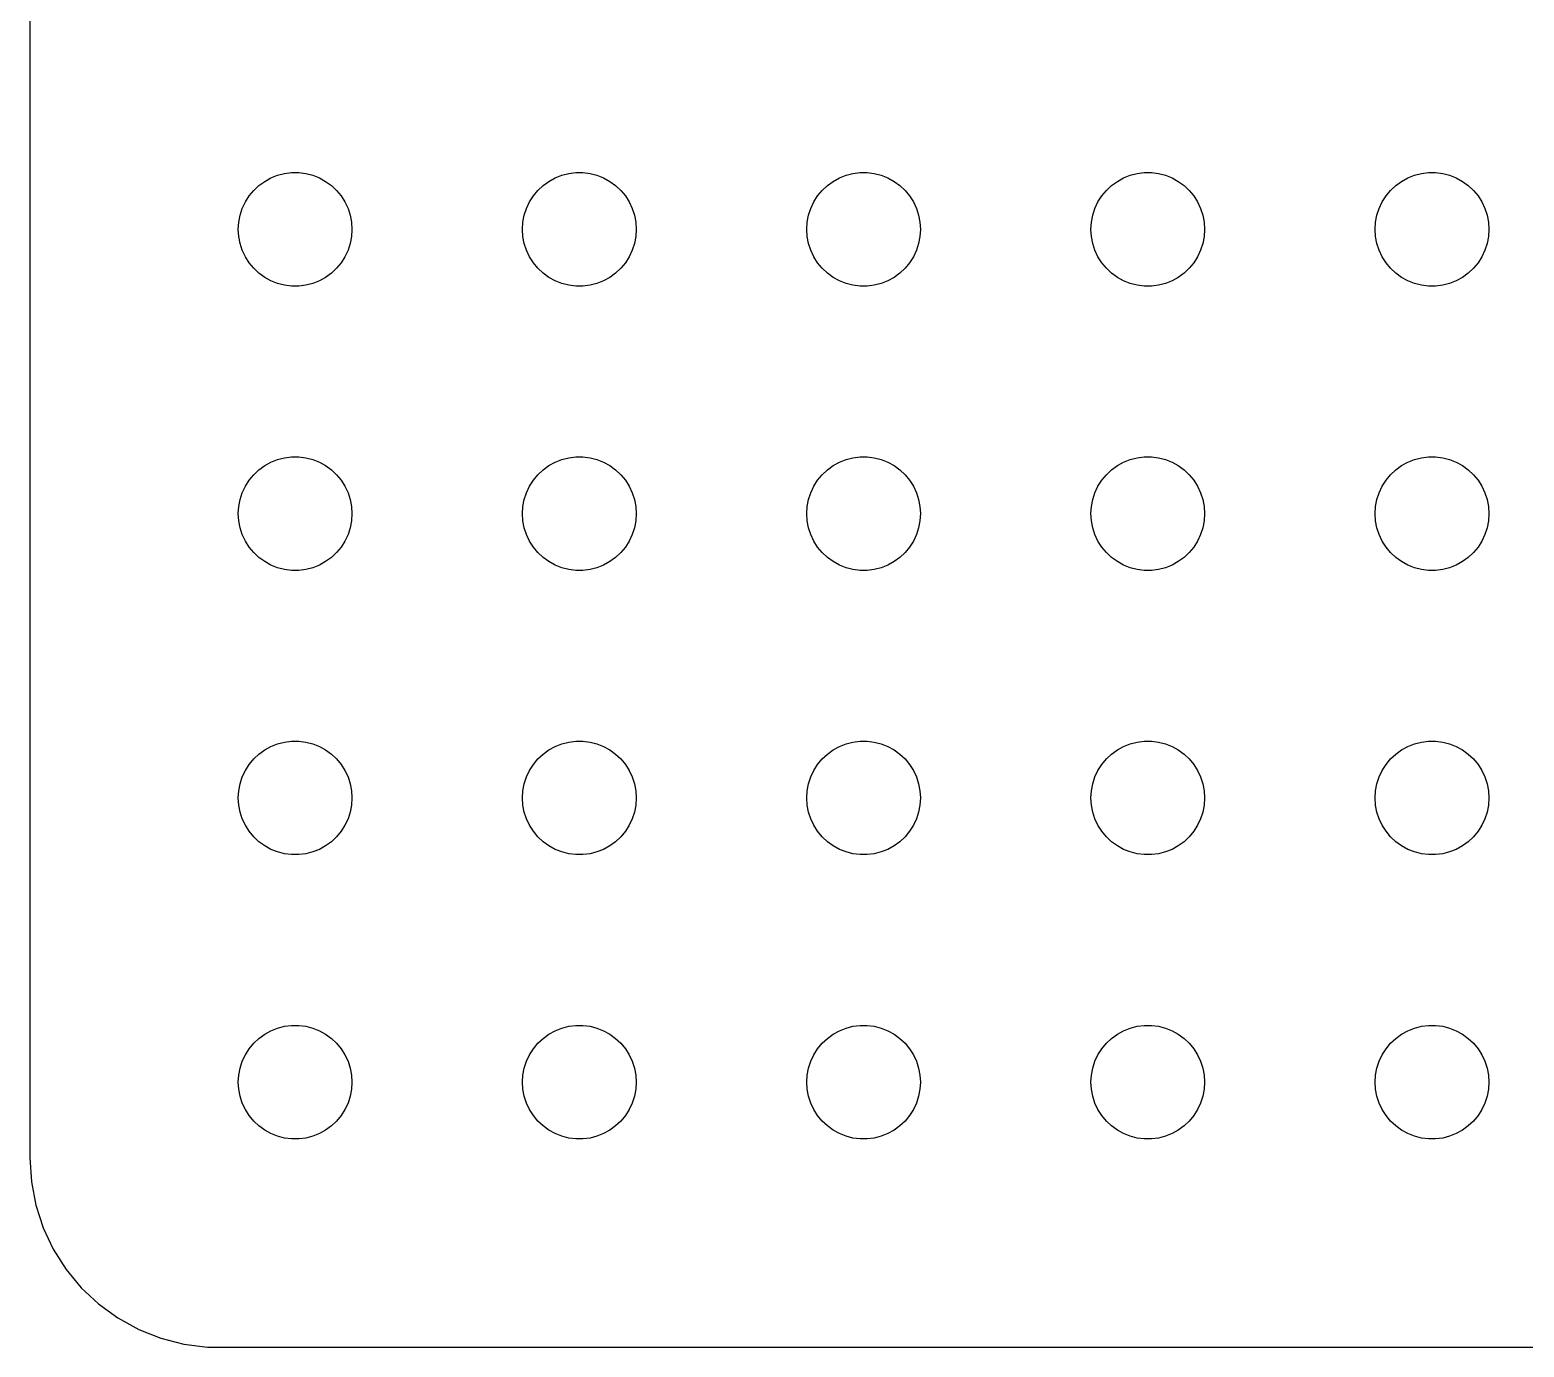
# Model space of a CAD drawing. Header units: metres. Extents: x -82 to 82, y -37 to 37.
# Drawn here: x -82 to -42.57, y -36.99 to -2.24 of the extents above; entities that cross this region are included whole.
import ezdxf

# ---------------------------------------------------------------- set-up
doc = ezdxf.new("R2010")
doc.units = ezdxf.units.M

msp = doc.modelspace()

# ---------------------------------------------------------------- linework, layer by layer
for p, q in [((-82, 32), (-82, -32)), ((-75.9561, -6.34422), (-75.8037, -6.23351)), ((-75.8037, -6.23351), (-75.6387, -6.14275)), ((-75.6387, -6.14275), (-75.4635, -6.07341)), ((-75.4635, -6.07341), (-75.2811, -6.02657)), ((-75.2811, -6.02657), (-75.0942, -6.00294)), ((-75.0942, -6.00294), (-74.9058, -6.00294)), ((-74.9058, -6.00294), (-74.7189, -6.02657)), ((-74.7189, -6.02657), (-74.5365, -6.07341)), ((-74.5365, -6.07341), (-74.3613, -6.14275)), ((-74.3613, -6.14275), (-74.1963, -6.23351)), ((-74.1963, -6.23351), (-74.0439, -6.34422)), ((-68.4561, -6.34422), (-68.3037, -6.23351)), ((-68.3037, -6.23351), (-68.1387, -6.14275)), ((-68.1387, -6.14275), (-67.9635, -6.07341)), ((-67.9635, -6.07341), (-67.7811, -6.02657)), ((-67.7811, -6.02657), (-67.5942, -6.00294)), ((-67.5942, -6.00294), (-67.4058, -6.00294)), ((-67.4058, -6.00294), (-67.2189, -6.02657)), ((-67.2189, -6.02657), (-67.0365, -6.07341)), ((-67.0365, -6.07341), (-66.8613, -6.14275)), ((-66.8613, -6.14275), (-66.6963, -6.23351)), ((-66.6963, -6.23351), (-66.5439, -6.34422)), ((-60.9561, -6.34422), (-60.8037, -6.23351)), ((-60.8037, -6.23351), (-60.6387, -6.14275)), ((-60.6387, -6.14275), (-60.4635, -6.07341)), ((-60.4635, -6.07341), (-60.2811, -6.02657)), ((-60.2811, -6.02657), (-60.0942, -6.00294)), ((-60.0942, -6.00294), (-59.9058, -6.00294)), ((-59.9058, -6.00294), (-59.7189, -6.02657)), ((-59.7189, -6.02657), (-59.5365, -6.07341)), ((-59.5365, -6.07341), (-59.3613, -6.14275)), ((-59.3613, -6.14275), (-59.1963, -6.23351)), ((-59.1963, -6.23351), (-59.0439, -6.34422)), ((-53.4561, -6.34422), (-53.3037, -6.23351)), ((-53.3037, -6.23351), (-53.1387, -6.14275)), ((-53.1387, -6.14275), (-52.9635, -6.07341)), ((-52.9635, -6.07341), (-52.7811, -6.02657)), ((-52.7811, -6.02657), (-52.5942, -6.00294)), ((-52.5942, -6.00294), (-52.4058, -6.00294)), ((-52.4058, -6.00294), (-52.2189, -6.02657)), ((-52.2189, -6.02657), (-52.0365, -6.07341)), ((-52.0365, -6.07341), (-51.8613, -6.14275)), ((-51.8613, -6.14275), (-51.6963, -6.23351)), ((-51.6963, -6.23351), (-51.5439, -6.34422)), ((-45.9561, -6.34422), (-45.8037, -6.23351)), ((-45.8037, -6.23351), (-45.6387, -6.14275)), ((-45.6387, -6.14275), (-45.4635, -6.07341)), ((-45.4635, -6.07341), (-45.2811, -6.02657)), ((-45.2811, -6.02657), (-45.0942, -6.00294)), ((-45.0942, -6.00294), (-44.9058, -6.00294)), ((-44.9058, -6.00294), (-44.7189, -6.02657)), ((-44.7189, -6.02657), (-44.5365, -6.07341)), ((-44.5365, -6.07341), (-44.3613, -6.14275)), ((-44.3613, -6.14275), (-44.1963, -6.23351)), ((-44.1963, -6.23351), (-44.0439, -6.34422)), ((-76.3145, -6.77736), (-76.2135, -6.61832)), ((-76.2135, -6.61832), (-76.0934, -6.47318)), ((-76.0934, -6.47318), (-75.9561, -6.34422)), ((-74.0439, -6.34422), (-73.9065, -6.47318)), ((-73.9065, -6.47318), (-73.7865, -6.61832)), ((-73.7865, -6.61832), (-73.6855, -6.77736)), ((-68.8145, -6.77736), (-68.7135, -6.61832)), ((-68.7135, -6.61832), (-68.5934, -6.47318)), ((-68.5934, -6.47318), (-68.4561, -6.34422)), ((-66.5439, -6.34422), (-66.4065, -6.47318)), ((-66.4065, -6.47318), (-66.2865, -6.61832)), ((-66.2865, -6.61832), (-66.1855, -6.77736)), ((-61.3145, -6.77736), (-61.2135, -6.61832)), ((-61.2135, -6.61832), (-61.0934, -6.47318)), ((-61.0934, -6.47318), (-60.9561, -6.34422)), ((-59.0439, -6.34422), (-58.9065, -6.47318)), ((-58.9065, -6.47318), (-58.7865, -6.61832)), ((-58.7865, -6.61832), (-58.6855, -6.77736)), ((-53.8145, -6.77736), (-53.7135, -6.61832)), ((-53.7135, -6.61832), (-53.5934, -6.47318)), ((-53.5934, -6.47318), (-53.4561, -6.34422)), ((-51.5439, -6.34422), (-51.4065, -6.47318)), ((-51.4065, -6.47318), (-51.2865, -6.61832)), ((-51.2865, -6.61832), (-51.1855, -6.77736)), ((-46.3145, -6.77736), (-46.2135, -6.61832)), ((-46.2135, -6.61832), (-46.0934, -6.47318)), ((-46.0934, -6.47318), (-45.9561, -6.34422)), ((-44.0439, -6.34422), (-43.9065, -6.47318)), ((-43.9065, -6.47318), (-43.7865, -6.61832)), ((-43.7865, -6.61832), (-43.6855, -6.77736)), ((-76.4529, -7.12695), (-76.3947, -6.9478)), ((-76.3947, -6.9478), (-76.3145, -6.77736)), ((-73.6855, -6.77736), (-73.6053, -6.9478)), ((-73.6053, -6.9478), (-73.5471, -7.12695)), ((-68.9529, -7.12695), (-68.8947, -6.9478)), ((-68.8947, -6.9478), (-68.8145, -6.77736)), ((-66.1855, -6.77736), (-66.1053, -6.9478)), ((-66.1053, -6.9478), (-66.0471, -7.12695)), ((-61.4529, -7.12695), (-61.3947, -6.9478)), ((-61.3947, -6.9478), (-61.3145, -6.77736)), ((-58.6855, -6.77736), (-58.6053, -6.9478)), ((-58.6053, -6.9478), (-58.5471, -7.12695)), ((-53.9529, -7.12695), (-53.8947, -6.9478)), ((-53.8947, -6.9478), (-53.8145, -6.77736)), ((-51.1855, -6.77736), (-51.1053, -6.9478)), ((-51.1053, -6.9478), (-51.0471, -7.12695)), ((-46.4529, -7.12695), (-46.3947, -6.9478)), ((-46.3947, -6.9478), (-46.3145, -6.77736)), ((-43.6855, -6.77736), (-43.6053, -6.9478)), ((-43.6053, -6.9478), (-43.5471, -7.12695)), ((-76.5, -7.5), (-76.4882, -7.312)), ((-76.4882, -7.312), (-76.4529, -7.12695)), ((-73.5471, -7.12695), (-73.5118, -7.312)), ((-73.5118, -7.312), (-73.5, -7.5)), ((-69, -7.5), (-68.9882, -7.312)), ((-68.9882, -7.312), (-68.9529, -7.12695)), ((-66.0471, -7.12695), (-66.0118, -7.312)), ((-66.0118, -7.312), (-66, -7.5)), ((-61.5, -7.5), (-61.4882, -7.312)), ((-61.4882, -7.312), (-61.4529, -7.12695)), ((-58.5471, -7.12695), (-58.5118, -7.312)), ((-58.5118, -7.312), (-58.5, -7.5)), ((-54, -7.5), (-53.9882, -7.312)), ((-53.9882, -7.312), (-53.9529, -7.12695)), ((-51.0471, -7.12695), (-51.0118, -7.312)), ((-51.0118, -7.312), (-51, -7.5)), ((-46.5, -7.5), (-46.4882, -7.312)), ((-46.4882, -7.312), (-46.4529, -7.12695)), ((-43.5471, -7.12695), (-43.5118, -7.312)), ((-43.5118, -7.312), (-43.5, -7.5)), ((-76.4882, -7.68799), (-76.5, -7.5)), ((-76.4529, -7.87303), (-76.4882, -7.68799)), ((-76.3947, -8.05219), (-76.4529, -7.87303)), ((-73.5471, -7.87303), (-73.6053, -8.05219)), ((-73.5118, -7.68799), (-73.5471, -7.87303)), ((-73.5, -7.5), (-73.5118, -7.68799)), ((-68.9882, -7.68799), (-69, -7.5)), ((-68.9529, -7.87303), (-68.9882, -7.68799)), ((-68.8947, -8.05219), (-68.9529, -7.87303)), ((-66.0471, -7.87303), (-66.1053, -8.05219)), ((-66.0118, -7.68799), (-66.0471, -7.87303)), ((-66, -7.5), (-66.0118, -7.68799)), ((-61.4882, -7.68799), (-61.5, -7.5)), ((-61.4529, -7.87303), (-61.4882, -7.68799)), ((-61.3947, -8.05219), (-61.4529, -7.87303)), ((-58.5471, -7.87303), (-58.6053, -8.05219)), ((-58.5118, -7.68799), (-58.5471, -7.87303)), ((-58.5, -7.5), (-58.5118, -7.68799)), ((-53.9882, -7.68799), (-54, -7.5)), ((-53.9529, -7.87303), (-53.9882, -7.68799)), ((-53.8947, -8.05219), (-53.9529, -7.87303)), ((-51.0471, -7.87303), (-51.1053, -8.05219)), ((-51.0118, -7.68799), (-51.0471, -7.87303)), ((-51, -7.5), (-51.0118, -7.68799)), ((-46.4882, -7.68799), (-46.5, -7.5)), ((-46.4529, -7.87303), (-46.4882, -7.68799)), ((-46.3947, -8.05219), (-46.4529, -7.87303)), ((-43.5471, -7.87303), (-43.6053, -8.05219)), ((-43.5118, -7.68799), (-43.5471, -7.87303)), ((-43.5, -7.5), (-43.5118, -7.68799)), ((-76.3145, -8.22263), (-76.3947, -8.05219)), ((-76.2135, -8.38167), (-76.3145, -8.22263)), ((-73.6855, -8.22263), (-73.7865, -8.38167)), ((-73.6053, -8.05219), (-73.6855, -8.22263)), ((-68.8145, -8.22263), (-68.8947, -8.05219)), ((-68.7135, -8.38167), (-68.8145, -8.22263)), ((-66.1855, -8.22263), (-66.2865, -8.38167)), ((-66.1053, -8.05219), (-66.1855, -8.22263)), ((-61.3145, -8.22263), (-61.3947, -8.05219)), ((-61.2135, -8.38167), (-61.3145, -8.22263)), ((-58.6855, -8.22263), (-58.7865, -8.38167)), ((-58.6053, -8.05219), (-58.6855, -8.22263)), ((-53.8145, -8.22263), (-53.8947, -8.05219)), ((-53.7135, -8.38167), (-53.8145, -8.22263)), ((-51.1855, -8.22263), (-51.2865, -8.38167)), ((-51.1053, -8.05219), (-51.1855, -8.22263)), ((-46.3145, -8.22263), (-46.3947, -8.05219)), ((-46.2135, -8.38167), (-46.3145, -8.22263)), ((-43.6855, -8.22263), (-43.7865, -8.38167)), ((-43.6053, -8.05219), (-43.6855, -8.22263)), ((-76.0934, -8.52681), (-76.2135, -8.38167)), ((-75.9561, -8.65576), (-76.0934, -8.52681)), ((-75.8037, -8.76648), (-75.9561, -8.65576)), ((-74.0439, -8.65576), (-74.1963, -8.76648)), ((-73.9065, -8.52681), (-74.0439, -8.65576)), ((-73.7865, -8.38167), (-73.9065, -8.52681)), ((-68.5934, -8.52681), (-68.7135, -8.38167)), ((-68.4561, -8.65576), (-68.5934, -8.52681)), ((-68.3037, -8.76648), (-68.4561, -8.65576)), ((-66.5439, -8.65576), (-66.6963, -8.76648)), ((-66.4065, -8.52681), (-66.5439, -8.65576)), ((-66.2865, -8.38167), (-66.4065, -8.52681)), ((-61.0934, -8.52681), (-61.2135, -8.38167)), ((-60.9561, -8.65576), (-61.0934, -8.52681)), ((-60.8037, -8.76648), (-60.9561, -8.65576)), ((-59.0439, -8.65576), (-59.1963, -8.76648)), ((-58.9065, -8.52681), (-59.0439, -8.65576)), ((-58.7865, -8.38167), (-58.9065, -8.52681)), ((-53.5934, -8.52681), (-53.7135, -8.38167)), ((-53.4561, -8.65576), (-53.5934, -8.52681)), ((-53.3037, -8.76648), (-53.4561, -8.65576)), ((-51.5439, -8.65576), (-51.6963, -8.76648)), ((-51.4065, -8.52681), (-51.5439, -8.65576)), ((-51.2865, -8.38167), (-51.4065, -8.52681)), ((-46.0934, -8.52681), (-46.2135, -8.38167)), ((-45.9561, -8.65576), (-46.0934, -8.52681)), ((-45.8037, -8.76648), (-45.9561, -8.65576)), ((-44.0439, -8.65576), (-44.1963, -8.76648)), ((-43.9065, -8.52681), (-44.0439, -8.65576)), ((-43.7865, -8.38167), (-43.9065, -8.52681)), ((-75.6387, -8.85724), (-75.8037, -8.76648)), ((-75.4635, -8.92657), (-75.6387, -8.85724)), ((-75.2811, -8.97342), (-75.4635, -8.92657)), ((-75.0942, -8.99704), (-75.2811, -8.97342)), ((-74.9058, -8.99704), (-75.0942, -8.99704)), ((-74.7189, -8.97342), (-74.9058, -8.99704)), ((-74.5365, -8.92657), (-74.7189, -8.97342)), ((-74.3613, -8.85724), (-74.5365, -8.92657)), ((-74.1963, -8.76648), (-74.3613, -8.85724)), ((-68.1387, -8.85724), (-68.3037, -8.76648)), ((-67.9635, -8.92657), (-68.1387, -8.85724)), ((-67.7811, -8.97342), (-67.9635, -8.92657)), ((-67.5942, -8.99704), (-67.7811, -8.97342)), ((-67.4058, -8.99704), (-67.5942, -8.99704)), ((-67.2189, -8.97342), (-67.4058, -8.99704)), ((-67.0365, -8.92657), (-67.2189, -8.97342)), ((-66.8613, -8.85724), (-67.0365, -8.92657)), ((-66.6963, -8.76648), (-66.8613, -8.85724)), ((-60.6387, -8.85724), (-60.8037, -8.76648)), ((-60.4635, -8.92657), (-60.6387, -8.85724)), ((-60.2811, -8.97342), (-60.4635, -8.92657)), ((-60.0942, -8.99704), (-60.2811, -8.97342)), ((-59.9058, -8.99704), (-60.0942, -8.99704)), ((-59.7189, -8.97342), (-59.9058, -8.99704)), ((-59.5365, -8.92657), (-59.7189, -8.97342)), ((-59.3613, -8.85724), (-59.5365, -8.92657)), ((-59.1963, -8.76648), (-59.3613, -8.85724)), ((-53.1387, -8.85724), (-53.3037, -8.76648)), ((-52.9635, -8.92657), (-53.1387, -8.85724)), ((-52.7811, -8.97342), (-52.9635, -8.92657)), ((-52.5942, -8.99704), (-52.7811, -8.97342)), ((-52.4058, -8.99704), (-52.5942, -8.99704)), ((-52.2189, -8.97342), (-52.4058, -8.99704)), ((-52.0365, -8.92657), (-52.2189, -8.97342)), ((-51.8613, -8.85724), (-52.0365, -8.92657)), ((-51.6963, -8.76648), (-51.8613, -8.85724)), ((-45.6387, -8.85724), (-45.8037, -8.76648)), ((-45.4635, -8.92657), (-45.6387, -8.85724)), ((-45.2811, -8.97342), (-45.4635, -8.92657)), ((-45.0942, -8.99704), (-45.2811, -8.97342)), ((-44.9058, -8.99704), (-45.0942, -8.99704)), ((-44.7189, -8.97342), (-44.9058, -8.99704)), ((-44.5365, -8.92657), (-44.7189, -8.97342)), ((-44.3613, -8.85724), (-44.5365, -8.92657)), ((-44.1963, -8.76648), (-44.3613, -8.85724)), ((-75.9561, -13.8442), (-75.8037, -13.7335)), ((-75.8037, -13.7335), (-75.6387, -13.6427)), ((-75.6387, -13.6427), (-75.4635, -13.5734)), ((-75.4635, -13.5734), (-75.2811, -13.5266)), ((-75.2811, -13.5266), (-75.0942, -13.5029)), ((-75.0942, -13.5029), (-74.9058, -13.5029)), ((-74.9058, -13.5029), (-74.7189, -13.5266)), ((-74.7189, -13.5266), (-74.5365, -13.5734)), ((-74.5365, -13.5734), (-74.3613, -13.6427)), ((-74.3613, -13.6427), (-74.1963, -13.7335)), ((-74.1963, -13.7335), (-74.0439, -13.8442)), ((-68.4561, -13.8442), (-68.3037, -13.7335)), ((-68.3037, -13.7335), (-68.1387, -13.6427)), ((-68.1387, -13.6427), (-67.9635, -13.5734)), ((-67.9635, -13.5734), (-67.7811, -13.5266)), ((-67.7811, -13.5266), (-67.5942, -13.5029)), ((-67.5942, -13.5029), (-67.4058, -13.5029)), ((-67.4058, -13.5029), (-67.2189, -13.5266)), ((-67.2189, -13.5266), (-67.0365, -13.5734)), ((-67.0365, -13.5734), (-66.8613, -13.6427)), ((-66.8613, -13.6427), (-66.6963, -13.7335)), ((-66.6963, -13.7335), (-66.5439, -13.8442)), ((-60.9561, -13.8442), (-60.8037, -13.7335)), ((-60.8037, -13.7335), (-60.6387, -13.6427)), ((-60.6387, -13.6427), (-60.4635, -13.5734)), ((-60.4635, -13.5734), (-60.2811, -13.5266)), ((-60.2811, -13.5266), (-60.0942, -13.5029)), ((-60.0942, -13.5029), (-59.9058, -13.5029)), ((-59.9058, -13.5029), (-59.7189, -13.5266)), ((-59.7189, -13.5266), (-59.5365, -13.5734)), ((-59.5365, -13.5734), (-59.3613, -13.6427)), ((-59.3613, -13.6427), (-59.1963, -13.7335)), ((-59.1963, -13.7335), (-59.0439, -13.8442)), ((-53.4561, -13.8442), (-53.3037, -13.7335)), ((-53.3037, -13.7335), (-53.1387, -13.6427)), ((-53.1387, -13.6427), (-52.9635, -13.5734)), ((-52.9635, -13.5734), (-52.7811, -13.5266)), ((-52.7811, -13.5266), (-52.5942, -13.5029)), ((-52.5942, -13.5029), (-52.4058, -13.5029)), ((-52.4058, -13.5029), (-52.2189, -13.5266)), ((-52.2189, -13.5266), (-52.0365, -13.5734)), ((-52.0365, -13.5734), (-51.8613, -13.6427)), ((-51.8613, -13.6427), (-51.6963, -13.7335)), ((-51.6963, -13.7335), (-51.5439, -13.8442)), ((-45.9561, -13.8442), (-45.8037, -13.7335)), ((-45.8037, -13.7335), (-45.6387, -13.6427)), ((-45.6387, -13.6427), (-45.4635, -13.5734)), ((-45.4635, -13.5734), (-45.2811, -13.5266)), ((-45.2811, -13.5266), (-45.0942, -13.5029)), ((-45.0942, -13.5029), (-44.9058, -13.5029)), ((-44.9058, -13.5029), (-44.7189, -13.5266)), ((-44.7189, -13.5266), (-44.5365, -13.5734)), ((-44.5365, -13.5734), (-44.3613, -13.6427)), ((-44.3613, -13.6427), (-44.1963, -13.7335)), ((-44.1963, -13.7335), (-44.0439, -13.8442)), ((-76.3145, -14.2774), (-76.2135, -14.1183)), ((-76.2135, -14.1183), (-76.0934, -13.9732)), ((-76.0934, -13.9732), (-75.9561, -13.8442)), ((-74.0439, -13.8442), (-73.9065, -13.9732)), ((-73.9065, -13.9732), (-73.7865, -14.1183)), ((-73.7865, -14.1183), (-73.6855, -14.2774)), ((-68.8145, -14.2774), (-68.7135, -14.1183)), ((-68.7135, -14.1183), (-68.5934, -13.9732)), ((-68.5934, -13.9732), (-68.4561, -13.8442)), ((-66.5439, -13.8442), (-66.4065, -13.9732)), ((-66.4065, -13.9732), (-66.2865, -14.1183)), ((-66.2865, -14.1183), (-66.1855, -14.2774)), ((-61.3145, -14.2774), (-61.2135, -14.1183)), ((-61.2135, -14.1183), (-61.0934, -13.9732)), ((-61.0934, -13.9732), (-60.9561, -13.8442)), ((-59.0439, -13.8442), (-58.9065, -13.9732)), ((-58.9065, -13.9732), (-58.7865, -14.1183)), ((-58.7865, -14.1183), (-58.6855, -14.2774)), ((-53.8145, -14.2774), (-53.7135, -14.1183)), ((-53.7135, -14.1183), (-53.5934, -13.9732)), ((-53.5934, -13.9732), (-53.4561, -13.8442)), ((-51.5439, -13.8442), (-51.4065, -13.9732)), ((-51.4065, -13.9732), (-51.2865, -14.1183)), ((-51.2865, -14.1183), (-51.1855, -14.2774)), ((-46.3145, -14.2774), (-46.2135, -14.1183)), ((-46.2135, -14.1183), (-46.0934, -13.9732)), ((-46.0934, -13.9732), (-45.9561, -13.8442)), ((-44.0439, -13.8442), (-43.9065, -13.9732)), ((-43.9065, -13.9732), (-43.7865, -14.1183)), ((-43.7865, -14.1183), (-43.6855, -14.2774)), ((-76.4529, -14.627), (-76.3947, -14.4478)), ((-76.3947, -14.4478), (-76.3145, -14.2774)), ((-73.6855, -14.2774), (-73.6053, -14.4478)), ((-73.6053, -14.4478), (-73.5471, -14.627)), ((-68.9529, -14.627), (-68.8947, -14.4478)), ((-68.8947, -14.4478), (-68.8145, -14.2774)), ((-66.1855, -14.2774), (-66.1053, -14.4478)), ((-66.1053, -14.4478), (-66.0471, -14.627)), ((-61.4529, -14.627), (-61.3947, -14.4478)), ((-61.3947, -14.4478), (-61.3145, -14.2774)), ((-58.6855, -14.2774), (-58.6053, -14.4478)), ((-58.6053, -14.4478), (-58.5471, -14.627)), ((-53.9529, -14.627), (-53.8947, -14.4478)), ((-53.8947, -14.4478), (-53.8145, -14.2774)), ((-51.1855, -14.2774), (-51.1053, -14.4478)), ((-51.1053, -14.4478), (-51.0471, -14.627)), ((-46.4529, -14.627), (-46.3947, -14.4478)), ((-46.3947, -14.4478), (-46.3145, -14.2774)), ((-43.6855, -14.2774), (-43.6053, -14.4478)), ((-43.6053, -14.4478), (-43.5471, -14.627)), ((-76.5, -15), (-76.4882, -14.812)), ((-76.4882, -14.812), (-76.4529, -14.627)), ((-73.5471, -14.627), (-73.5118, -14.812)), ((-73.5118, -14.812), (-73.5, -15)), ((-69, -15), (-68.9882, -14.812)), ((-68.9882, -14.812), (-68.9529, -14.627)), ((-66.0471, -14.627), (-66.0118, -14.812)), ((-66.0118, -14.812), (-66, -15)), ((-61.5, -15), (-61.4882, -14.812)), ((-61.4882, -14.812), (-61.4529, -14.627)), ((-58.5471, -14.627), (-58.5118, -14.812)), ((-58.5118, -14.812), (-58.5, -15)), ((-54, -15), (-53.9882, -14.812)), ((-53.9882, -14.812), (-53.9529, -14.627)), ((-51.0471, -14.627), (-51.0118, -14.812)), ((-51.0118, -14.812), (-51, -15)), ((-46.5, -15), (-46.4882, -14.812)), ((-46.4882, -14.812), (-46.4529, -14.627)), ((-43.5471, -14.627), (-43.5118, -14.812)), ((-43.5118, -14.812), (-43.5, -15)), ((-76.4882, -15.188), (-76.5, -15)), ((-76.4529, -15.373), (-76.4882, -15.188)), ((-76.3947, -15.5522), (-76.4529, -15.373)), ((-73.5471, -15.373), (-73.6053, -15.5522)), ((-73.5118, -15.188), (-73.5471, -15.373)), ((-73.5, -15), (-73.5118, -15.188)), ((-68.9882, -15.188), (-69, -15)), ((-68.9529, -15.373), (-68.9882, -15.188)), ((-68.8947, -15.5522), (-68.9529, -15.373)), ((-66.0471, -15.373), (-66.1053, -15.5522)), ((-66.0118, -15.188), (-66.0471, -15.373)), ((-66, -15), (-66.0118, -15.188)), ((-61.4882, -15.188), (-61.5, -15)), ((-61.4529, -15.373), (-61.4882, -15.188)), ((-61.3947, -15.5522), (-61.4529, -15.373)), ((-58.5471, -15.373), (-58.6053, -15.5522)), ((-58.5118, -15.188), (-58.5471, -15.373)), ((-58.5, -15), (-58.5118, -15.188)), ((-53.9882, -15.188), (-54, -15)), ((-53.9529, -15.373), (-53.9882, -15.188)), ((-53.8947, -15.5522), (-53.9529, -15.373)), ((-51.0471, -15.373), (-51.1053, -15.5522)), ((-51.0118, -15.188), (-51.0471, -15.373)), ((-51, -15), (-51.0118, -15.188)), ((-46.4882, -15.188), (-46.5, -15)), ((-46.4529, -15.373), (-46.4882, -15.188)), ((-46.3947, -15.5522), (-46.4529, -15.373)), ((-43.5471, -15.373), (-43.6053, -15.5522)), ((-43.5118, -15.188), (-43.5471, -15.373)), ((-43.5, -15), (-43.5118, -15.188)), ((-76.3145, -15.7226), (-76.3947, -15.5522)), ((-76.2135, -15.8817), (-76.3145, -15.7226)), ((-73.6855, -15.7226), (-73.7865, -15.8817)), ((-73.6053, -15.5522), (-73.6855, -15.7226)), ((-68.8145, -15.7226), (-68.8947, -15.5522)), ((-68.7135, -15.8817), (-68.8145, -15.7226)), ((-66.1855, -15.7226), (-66.2865, -15.8817)), ((-66.1053, -15.5522), (-66.1855, -15.7226)), ((-61.3145, -15.7226), (-61.3947, -15.5522)), ((-61.2135, -15.8817), (-61.3145, -15.7226)), ((-58.6855, -15.7226), (-58.7865, -15.8817)), ((-58.6053, -15.5522), (-58.6855, -15.7226)), ((-53.8145, -15.7226), (-53.8947, -15.5522)), ((-53.7135, -15.8817), (-53.8145, -15.7226)), ((-51.1855, -15.7226), (-51.2865, -15.8817)), ((-51.1053, -15.5522), (-51.1855, -15.7226)), ((-46.3145, -15.7226), (-46.3947, -15.5522)), ((-46.2135, -15.8817), (-46.3145, -15.7226)), ((-43.6855, -15.7226), (-43.7865, -15.8817)), ((-43.6053, -15.5522), (-43.6855, -15.7226)), ((-76.0934, -16.0268), (-76.2135, -15.8817)), ((-75.9561, -16.1558), (-76.0934, -16.0268)), ((-75.8037, -16.2665), (-75.9561, -16.1558)), ((-74.0439, -16.1558), (-74.1963, -16.2665)), ((-73.9065, -16.0268), (-74.0439, -16.1558)), ((-73.7865, -15.8817), (-73.9065, -16.0268)), ((-68.5934, -16.0268), (-68.7135, -15.8817)), ((-68.4561, -16.1558), (-68.5934, -16.0268)), ((-68.3037, -16.2665), (-68.4561, -16.1558)), ((-66.5439, -16.1558), (-66.6963, -16.2665)), ((-66.4065, -16.0268), (-66.5439, -16.1558)), ((-66.2865, -15.8817), (-66.4065, -16.0268)), ((-61.0934, -16.0268), (-61.2135, -15.8817)), ((-60.9561, -16.1558), (-61.0934, -16.0268)), ((-60.8037, -16.2665), (-60.9561, -16.1558)), ((-59.0439, -16.1558), (-59.1963, -16.2665)), ((-58.9065, -16.0268), (-59.0439, -16.1558)), ((-58.7865, -15.8817), (-58.9065, -16.0268)), ((-53.5934, -16.0268), (-53.7135, -15.8817)), ((-53.4561, -16.1558), (-53.5934, -16.0268)), ((-53.3037, -16.2665), (-53.4561, -16.1558)), ((-51.5439, -16.1558), (-51.6963, -16.2665)), ((-51.4065, -16.0268), (-51.5439, -16.1558)), ((-51.2865, -15.8817), (-51.4065, -16.0268)), ((-46.0934, -16.0268), (-46.2135, -15.8817)), ((-45.9561, -16.1558), (-46.0934, -16.0268)), ((-45.8037, -16.2665), (-45.9561, -16.1558)), ((-44.0439, -16.1558), (-44.1963, -16.2665)), ((-43.9065, -16.0268), (-44.0439, -16.1558)), ((-43.7865, -15.8817), (-43.9065, -16.0268)), ((-75.6387, -16.3572), (-75.8037, -16.2665)), ((-75.4635, -16.4266), (-75.6387, -16.3572)), ((-75.2811, -16.4734), (-75.4635, -16.4266)), ((-75.0942, -16.497), (-75.2811, -16.4734)), ((-74.9058, -16.497), (-75.0942, -16.497)), ((-74.7189, -16.4734), (-74.9058, -16.497)), ((-74.5365, -16.4266), (-74.7189, -16.4734)), ((-74.3613, -16.3572), (-74.5365, -16.4266)), ((-74.1963, -16.2665), (-74.3613, -16.3572)), ((-68.1387, -16.3572), (-68.3037, -16.2665)), ((-67.9635, -16.4266), (-68.1387, -16.3572)), ((-67.7811, -16.4734), (-67.9635, -16.4266)), ((-67.5942, -16.497), (-67.7811, -16.4734)), ((-67.4058, -16.497), (-67.5942, -16.497)), ((-67.2189, -16.4734), (-67.4058, -16.497)), ((-67.0365, -16.4266), (-67.2189, -16.4734)), ((-66.8613, -16.3572), (-67.0365, -16.4266)), ((-66.6963, -16.2665), (-66.8613, -16.3572)), ((-60.6387, -16.3572), (-60.8037, -16.2665)), ((-60.4635, -16.4266), (-60.6387, -16.3572)), ((-60.2811, -16.4734), (-60.4635, -16.4266)), ((-60.0942, -16.497), (-60.2811, -16.4734)), ((-59.9058, -16.497), (-60.0942, -16.497)), ((-59.7189, -16.4734), (-59.9058, -16.497)), ((-59.5365, -16.4266), (-59.7189, -16.4734)), ((-59.3613, -16.3572), (-59.5365, -16.4266)), ((-59.1963, -16.2665), (-59.3613, -16.3572)), ((-53.1387, -16.3572), (-53.3037, -16.2665)), ((-52.9635, -16.4266), (-53.1387, -16.3572)), ((-52.7811, -16.4734), (-52.9635, -16.4266)), ((-52.5942, -16.497), (-52.7811, -16.4734)), ((-52.4058, -16.497), (-52.5942, -16.497)), ((-52.2189, -16.4734), (-52.4058, -16.497)), ((-52.0365, -16.4266), (-52.2189, -16.4734)), ((-51.8613, -16.3572), (-52.0365, -16.4266)), ((-51.6963, -16.2665), (-51.8613, -16.3572)), ((-45.6387, -16.3572), (-45.8037, -16.2665)), ((-45.4635, -16.4266), (-45.6387, -16.3572)), ((-45.2811, -16.4734), (-45.4635, -16.4266)), ((-45.0942, -16.497), (-45.2811, -16.4734)), ((-44.9058, -16.497), (-45.0942, -16.497)), ((-44.7189, -16.4734), (-44.9058, -16.497)), ((-44.5365, -16.4266), (-44.7189, -16.4734)), ((-44.3613, -16.3572), (-44.5365, -16.4266)), ((-44.1963, -16.2665), (-44.3613, -16.3572)), ((-75.9561, -21.3442), (-75.8037, -21.2335)), ((-75.8037, -21.2335), (-75.6387, -21.1427)), ((-75.6387, -21.1427), (-75.4635, -21.0734)), ((-75.4635, -21.0734), (-75.2811, -21.0266)), ((-75.2811, -21.0266), (-75.0942, -21.003)), ((-75.0942, -21.003), (-74.9058, -21.003)), ((-74.9058, -21.003), (-74.7189, -21.0266)), ((-74.7189, -21.0266), (-74.5365, -21.0734)), ((-74.5365, -21.0734), (-74.3613, -21.1427)), ((-74.3613, -21.1427), (-74.1963, -21.2335)), ((-74.1963, -21.2335), (-74.0439, -21.3442)), ((-68.4561, -21.3442), (-68.3037, -21.2335)), ((-68.3037, -21.2335), (-68.1387, -21.1427)), ((-68.1387, -21.1427), (-67.9635, -21.0734)), ((-67.9635, -21.0734), (-67.7811, -21.0266)), ((-67.7811, -21.0266), (-67.5942, -21.003)), ((-67.5942, -21.003), (-67.4058, -21.003)), ((-67.4058, -21.003), (-67.2189, -21.0266)), ((-67.2189, -21.0266), (-67.0365, -21.0734)), ((-67.0365, -21.0734), (-66.8613, -21.1427)), ((-66.8613, -21.1427), (-66.6963, -21.2335)), ((-66.6963, -21.2335), (-66.5439, -21.3442)), ((-60.9561, -21.3442), (-60.8037, -21.2335)), ((-60.8037, -21.2335), (-60.6387, -21.1427)), ((-60.6387, -21.1427), (-60.4635, -21.0734)), ((-60.4635, -21.0734), (-60.2811, -21.0266)), ((-60.2811, -21.0266), (-60.0942, -21.003)), ((-60.0942, -21.003), (-59.9058, -21.003)), ((-59.9058, -21.003), (-59.7189, -21.0266)), ((-59.7189, -21.0266), (-59.5365, -21.0734)), ((-59.5365, -21.0734), (-59.3613, -21.1427)), ((-59.3613, -21.1427), (-59.1963, -21.2335)), ((-59.1963, -21.2335), (-59.0439, -21.3442)), ((-53.4561, -21.3442), (-53.3037, -21.2335)), ((-53.3037, -21.2335), (-53.1387, -21.1427)), ((-53.1387, -21.1427), (-52.9635, -21.0734)), ((-52.9635, -21.0734), (-52.7811, -21.0266)), ((-52.7811, -21.0266), (-52.5942, -21.003)), ((-52.5942, -21.003), (-52.4058, -21.003)), ((-52.4058, -21.003), (-52.2189, -21.0266)), ((-52.2189, -21.0266), (-52.0365, -21.0734)), ((-52.0365, -21.0734), (-51.8613, -21.1427)), ((-51.8613, -21.1427), (-51.6963, -21.2335)), ((-51.6963, -21.2335), (-51.5439, -21.3442)), ((-45.9561, -21.3442), (-45.8037, -21.2335)), ((-45.8037, -21.2335), (-45.6387, -21.1427)), ((-45.6387, -21.1427), (-45.4635, -21.0734)), ((-45.4635, -21.0734), (-45.2811, -21.0266)), ((-45.2811, -21.0266), (-45.0942, -21.003)), ((-45.0942, -21.003), (-44.9058, -21.003)), ((-44.9058, -21.003), (-44.7189, -21.0266)), ((-44.7189, -21.0266), (-44.5365, -21.0734)), ((-44.5365, -21.0734), (-44.3613, -21.1427)), ((-44.3613, -21.1427), (-44.1963, -21.2335)), ((-44.1963, -21.2335), (-44.0439, -21.3442)), ((-76.3145, -21.7774), (-76.2135, -21.6183)), ((-76.2135, -21.6183), (-76.0934, -21.4732)), ((-76.0934, -21.4732), (-75.9561, -21.3442)), ((-74.0439, -21.3442), (-73.9065, -21.4732)), ((-73.9065, -21.4732), (-73.7865, -21.6183)), ((-73.7865, -21.6183), (-73.6855, -21.7774)), ((-68.8145, -21.7774), (-68.7135, -21.6183)), ((-68.7135, -21.6183), (-68.5934, -21.4732)), ((-68.5934, -21.4732), (-68.4561, -21.3442)), ((-66.5439, -21.3442), (-66.4065, -21.4732)), ((-66.4065, -21.4732), (-66.2865, -21.6183)), ((-66.2865, -21.6183), (-66.1855, -21.7774)), ((-61.3145, -21.7774), (-61.2135, -21.6183)), ((-61.2135, -21.6183), (-61.0934, -21.4732)), ((-61.0934, -21.4732), (-60.9561, -21.3442)), ((-59.0439, -21.3442), (-58.9065, -21.4732)), ((-58.9065, -21.4732), (-58.7865, -21.6183)), ((-58.7865, -21.6183), (-58.6855, -21.7774)), ((-53.8145, -21.7774), (-53.7135, -21.6183)), ((-53.7135, -21.6183), (-53.5934, -21.4732)), ((-53.5934, -21.4732), (-53.4561, -21.3442)), ((-51.5439, -21.3442), (-51.4065, -21.4732)), ((-51.4065, -21.4732), (-51.2865, -21.6183)), ((-51.2865, -21.6183), (-51.1855, -21.7774)), ((-46.3145, -21.7774), (-46.2135, -21.6183)), ((-46.2135, -21.6183), (-46.0934, -21.4732)), ((-46.0934, -21.4732), (-45.9561, -21.3442)), ((-44.0439, -21.3442), (-43.9065, -21.4732)), ((-43.9065, -21.4732), (-43.7865, -21.6183)), ((-43.7865, -21.6183), (-43.6855, -21.7774)), ((-76.4529, -22.127), (-76.3947, -21.9478)), ((-76.3947, -21.9478), (-76.3145, -21.7774)), ((-73.6855, -21.7774), (-73.6053, -21.9478)), ((-73.6053, -21.9478), (-73.5471, -22.127)), ((-68.9529, -22.127), (-68.8947, -21.9478)), ((-68.8947, -21.9478), (-68.8145, -21.7774)), ((-66.1855, -21.7774), (-66.1053, -21.9478)), ((-66.1053, -21.9478), (-66.0471, -22.127)), ((-61.4529, -22.127), (-61.3947, -21.9478)), ((-61.3947, -21.9478), (-61.3145, -21.7774)), ((-58.6855, -21.7774), (-58.6053, -21.9478)), ((-58.6053, -21.9478), (-58.5471, -22.127)), ((-53.9529, -22.127), (-53.8947, -21.9478)), ((-53.8947, -21.9478), (-53.8145, -21.7774)), ((-51.1855, -21.7774), (-51.1053, -21.9478)), ((-51.1053, -21.9478), (-51.0471, -22.127)), ((-46.4529, -22.127), (-46.3947, -21.9478)), ((-46.3947, -21.9478), (-46.3145, -21.7774)), ((-43.6855, -21.7774), (-43.6053, -21.9478)), ((-43.6053, -21.9478), (-43.5471, -22.127)), ((-76.5, -22.5), (-76.4882, -22.312)), ((-76.4882, -22.312), (-76.4529, -22.127)), ((-73.5471, -22.127), (-73.5118, -22.312)), ((-73.5118, -22.312), (-73.5, -22.5)), ((-69, -22.5), (-68.9882, -22.312)), ((-68.9882, -22.312), (-68.9529, -22.127)), ((-66.0471, -22.127), (-66.0118, -22.312)), ((-66.0118, -22.312), (-66, -22.5)), ((-61.5, -22.5), (-61.4882, -22.312)), ((-61.4882, -22.312), (-61.4529, -22.127)), ((-58.5471, -22.127), (-58.5118, -22.312)), ((-58.5118, -22.312), (-58.5, -22.5)), ((-54, -22.5), (-53.9882, -22.312)), ((-53.9882, -22.312), (-53.9529, -22.127)), ((-51.0471, -22.127), (-51.0118, -22.312)), ((-51.0118, -22.312), (-51, -22.5)), ((-46.5, -22.5), (-46.4882, -22.312)), ((-46.4882, -22.312), (-46.4529, -22.127)), ((-43.5471, -22.127), (-43.5118, -22.312)), ((-43.5118, -22.312), (-43.5, -22.5)), ((-76.4882, -22.688), (-76.5, -22.5)), ((-76.4529, -22.873), (-76.4882, -22.688)), ((-73.5118, -22.688), (-73.5471, -22.873)), ((-73.5, -22.5), (-73.5118, -22.688)), ((-68.9882, -22.688), (-69, -22.5)), ((-68.9529, -22.873), (-68.9882, -22.688)), ((-66.0118, -22.688), (-66.0471, -22.873)), ((-66, -22.5), (-66.0118, -22.688)), ((-61.4882, -22.688), (-61.5, -22.5)), ((-61.4529, -22.873), (-61.4882, -22.688)), ((-58.5118, -22.688), (-58.5471, -22.873)), ((-58.5, -22.5), (-58.5118, -22.688)), ((-53.9882, -22.688), (-54, -22.5)), ((-53.9529, -22.873), (-53.9882, -22.688)), ((-51.0118, -22.688), (-51.0471, -22.873)), ((-51, -22.5), (-51.0118, -22.688)), ((-46.4882, -22.688), (-46.5, -22.5)), ((-46.4529, -22.873), (-46.4882, -22.688)), ((-43.5118, -22.688), (-43.5471, -22.873)), ((-43.5, -22.5), (-43.5118, -22.688)), ((-76.3947, -23.0522), (-76.4529, -22.873)), ((-76.3145, -23.2226), (-76.3947, -23.0522)), ((-76.2135, -23.3817), (-76.3145, -23.2226)), ((-73.6855, -23.2226), (-73.7865, -23.3817)), ((-73.6053, -23.0522), (-73.6855, -23.2226)), ((-73.5471, -22.873), (-73.6053, -23.0522)), ((-68.8947, -23.0522), (-68.9529, -22.873)), ((-68.8145, -23.2226), (-68.8947, -23.0522)), ((-68.7135, -23.3817), (-68.8145, -23.2226)), ((-66.1855, -23.2226), (-66.2865, -23.3817)), ((-66.1053, -23.0522), (-66.1855, -23.2226)), ((-66.0471, -22.873), (-66.1053, -23.0522)), ((-61.3947, -23.0522), (-61.4529, -22.873)), ((-61.3145, -23.2226), (-61.3947, -23.0522)), ((-61.2135, -23.3817), (-61.3145, -23.2226)), ((-58.6855, -23.2226), (-58.7865, -23.3817)), ((-58.6053, -23.0522), (-58.6855, -23.2226)), ((-58.5471, -22.873), (-58.6053, -23.0522)), ((-53.8947, -23.0522), (-53.9529, -22.873)), ((-53.8145, -23.2226), (-53.8947, -23.0522)), ((-53.7135, -23.3817), (-53.8145, -23.2226)), ((-51.1855, -23.2226), (-51.2865, -23.3817)), ((-51.1053, -23.0522), (-51.1855, -23.2226)), ((-51.0471, -22.873), (-51.1053, -23.0522)), ((-46.3947, -23.0522), (-46.4529, -22.873)), ((-46.3145, -23.2226), (-46.3947, -23.0522)), ((-46.2135, -23.3817), (-46.3145, -23.2226)), ((-43.6855, -23.2226), (-43.7865, -23.3817)), ((-43.6053, -23.0522), (-43.6855, -23.2226)), ((-43.5471, -22.873), (-43.6053, -23.0522)), ((-76.0934, -23.5268), (-76.2135, -23.3817)), ((-75.9561, -23.6558), (-76.0934, -23.5268)), ((-75.8037, -23.7665), (-75.9561, -23.6558)), ((-74.0439, -23.6558), (-74.1963, -23.7665)), ((-73.9065, -23.5268), (-74.0439, -23.6558)), ((-73.7865, -23.3817), (-73.9065, -23.5268)), ((-68.5934, -23.5268), (-68.7135, -23.3817)), ((-68.4561, -23.6558), (-68.5934, -23.5268)), ((-68.3037, -23.7665), (-68.4561, -23.6558)), ((-66.5439, -23.6558), (-66.6963, -23.7665)), ((-66.4065, -23.5268), (-66.5439, -23.6558)), ((-66.2865, -23.3817), (-66.4065, -23.5268)), ((-61.0934, -23.5268), (-61.2135, -23.3817)), ((-60.9561, -23.6558), (-61.0934, -23.5268)), ((-60.8037, -23.7665), (-60.9561, -23.6558)), ((-59.0439, -23.6558), (-59.1963, -23.7665)), ((-58.9065, -23.5268), (-59.0439, -23.6558)), ((-58.7865, -23.3817), (-58.9065, -23.5268)), ((-53.5934, -23.5268), (-53.7135, -23.3817)), ((-53.4561, -23.6558), (-53.5934, -23.5268)), ((-53.3037, -23.7665), (-53.4561, -23.6558)), ((-51.5439, -23.6558), (-51.6963, -23.7665)), ((-51.4065, -23.5268), (-51.5439, -23.6558)), ((-51.2865, -23.3817), (-51.4065, -23.5268)), ((-46.0934, -23.5268), (-46.2135, -23.3817)), ((-45.9561, -23.6558), (-46.0934, -23.5268)), ((-45.8037, -23.7665), (-45.9561, -23.6558)), ((-44.0439, -23.6558), (-44.1963, -23.7665)), ((-43.9065, -23.5268), (-44.0439, -23.6558)), ((-43.7865, -23.3817), (-43.9065, -23.5268)), ((-75.6387, -23.8572), (-75.8037, -23.7665)), ((-75.4635, -23.9266), (-75.6387, -23.8572)), ((-75.2811, -23.9734), (-75.4635, -23.9266)), ((-75.0942, -23.997), (-75.2811, -23.9734)), ((-74.9058, -23.997), (-75.0942, -23.997)), ((-74.7189, -23.9734), (-74.9058, -23.997)), ((-74.5365, -23.9266), (-74.7189, -23.9734)), ((-74.3613, -23.8572), (-74.5365, -23.9266)), ((-74.1963, -23.7665), (-74.3613, -23.8572)), ((-68.1387, -23.8572), (-68.3037, -23.7665)), ((-67.9635, -23.9266), (-68.1387, -23.8572)), ((-67.7811, -23.9734), (-67.9635, -23.9266)), ((-67.5942, -23.997), (-67.7811, -23.9734)), ((-67.4058, -23.997), (-67.5942, -23.997)), ((-67.2189, -23.9734), (-67.4058, -23.997)), ((-67.0365, -23.9266), (-67.2189, -23.9734)), ((-66.8613, -23.8572), (-67.0365, -23.9266)), ((-66.6963, -23.7665), (-66.8613, -23.8572)), ((-60.6387, -23.8572), (-60.8037, -23.7665)), ((-60.4635, -23.9266), (-60.6387, -23.8572)), ((-60.2811, -23.9734), (-60.4635, -23.9266)), ((-60.0942, -23.997), (-60.2811, -23.9734)), ((-59.9058, -23.997), (-60.0942, -23.997)), ((-59.7189, -23.9734), (-59.9058, -23.997)), ((-59.5365, -23.9266), (-59.7189, -23.9734)), ((-59.3613, -23.8572), (-59.5365, -23.9266)), ((-59.1963, -23.7665), (-59.3613, -23.8572)), ((-53.1387, -23.8572), (-53.3037, -23.7665)), ((-52.9635, -23.9266), (-53.1387, -23.8572)), ((-52.7811, -23.9734), (-52.9635, -23.9266)), ((-52.5942, -23.997), (-52.7811, -23.9734)), ((-52.4058, -23.997), (-52.5942, -23.997)), ((-52.2189, -23.9734), (-52.4058, -23.997)), ((-52.0365, -23.9266), (-52.2189, -23.9734)), ((-51.8613, -23.8572), (-52.0365, -23.9266)), ((-51.6963, -23.7665), (-51.8613, -23.8572)), ((-45.6387, -23.8572), (-45.8037, -23.7665)), ((-45.4635, -23.9266), (-45.6387, -23.8572)), ((-45.2811, -23.9734), (-45.4635, -23.9266)), ((-45.0942, -23.997), (-45.2811, -23.9734)), ((-44.9058, -23.997), (-45.0942, -23.997)), ((-44.7189, -23.9734), (-44.9058, -23.997)), ((-44.5365, -23.9266), (-44.7189, -23.9734)), ((-44.3613, -23.8572), (-44.5365, -23.9266)), ((-44.1963, -23.7665), (-44.3613, -23.8572)), ((-75.9561, -28.8442), (-75.8037, -28.7335)), ((-75.8037, -28.7335), (-75.6387, -28.6427)), ((-75.6387, -28.6427), (-75.4635, -28.5734)), ((-75.4635, -28.5734), (-75.2811, -28.5266)), ((-75.2811, -28.5266), (-75.0942, -28.503)), ((-75.0942, -28.503), (-74.9058, -28.503)), ((-74.9058, -28.503), (-74.7189, -28.5266)), ((-74.7189, -28.5266), (-74.5365, -28.5734)), ((-74.5365, -28.5734), (-74.3613, -28.6427)), ((-74.3613, -28.6427), (-74.1963, -28.7335)), ((-74.1963, -28.7335), (-74.0439, -28.8442)), ((-68.4561, -28.8442), (-68.3037, -28.7335)), ((-68.3037, -28.7335), (-68.1387, -28.6427)), ((-68.1387, -28.6427), (-67.9635, -28.5734)), ((-67.9635, -28.5734), (-67.7811, -28.5266)), ((-67.7811, -28.5266), (-67.5942, -28.503)), ((-67.5942, -28.503), (-67.4058, -28.503)), ((-67.4058, -28.503), (-67.2189, -28.5266)), ((-67.2189, -28.5266), (-67.0365, -28.5734)), ((-67.0365, -28.5734), (-66.8613, -28.6427)), ((-66.8613, -28.6427), (-66.6963, -28.7335)), ((-66.6963, -28.7335), (-66.5439, -28.8442)), ((-60.9561, -28.8442), (-60.8037, -28.7335)), ((-60.8037, -28.7335), (-60.6387, -28.6427)), ((-60.6387, -28.6427), (-60.4635, -28.5734)), ((-60.4635, -28.5734), (-60.2811, -28.5266)), ((-60.2811, -28.5266), (-60.0942, -28.503)), ((-60.0942, -28.503), (-59.9058, -28.503)), ((-59.9058, -28.503), (-59.7189, -28.5266)), ((-59.7189, -28.5266), (-59.5365, -28.5734)), ((-59.5365, -28.5734), (-59.3613, -28.6427)), ((-59.3613, -28.6427), (-59.1963, -28.7335)), ((-59.1963, -28.7335), (-59.0439, -28.8442)), ((-53.4561, -28.8442), (-53.3037, -28.7335)), ((-53.3037, -28.7335), (-53.1387, -28.6427)), ((-53.1387, -28.6427), (-52.9635, -28.5734)), ((-52.9635, -28.5734), (-52.7811, -28.5266)), ((-52.7811, -28.5266), (-52.5942, -28.503)), ((-52.5942, -28.503), (-52.4058, -28.503)), ((-52.4058, -28.503), (-52.2189, -28.5266)), ((-52.2189, -28.5266), (-52.0365, -28.5734)), ((-52.0365, -28.5734), (-51.8613, -28.6427)), ((-51.8613, -28.6427), (-51.6963, -28.7335)), ((-51.6963, -28.7335), (-51.5439, -28.8442)), ((-45.9561, -28.8442), (-45.8037, -28.7335)), ((-45.8037, -28.7335), (-45.6387, -28.6427)), ((-45.6387, -28.6427), (-45.4635, -28.5734)), ((-45.4635, -28.5734), (-45.2811, -28.5266)), ((-45.2811, -28.5266), (-45.0942, -28.503)), ((-45.0942, -28.503), (-44.9058, -28.503)), ((-44.9058, -28.503), (-44.7189, -28.5266)), ((-44.7189, -28.5266), (-44.5365, -28.5734)), ((-44.5365, -28.5734), (-44.3613, -28.6427)), ((-44.3613, -28.6427), (-44.1963, -28.7335)), ((-44.1963, -28.7335), (-44.0439, -28.8442)), ((-76.3145, -29.2774), (-76.2135, -29.1183)), ((-76.2135, -29.1183), (-76.0934, -28.9732)), ((-76.0934, -28.9732), (-75.9561, -28.8442)), ((-74.0439, -28.8442), (-73.9065, -28.9732)), ((-73.9065, -28.9732), (-73.7865, -29.1183)), ((-73.7865, -29.1183), (-73.6855, -29.2774)), ((-68.8145, -29.2774), (-68.7135, -29.1183)), ((-68.7135, -29.1183), (-68.5934, -28.9732)), ((-68.5934, -28.9732), (-68.4561, -28.8442)), ((-66.5439, -28.8442), (-66.4065, -28.9732)), ((-66.4065, -28.9732), (-66.2865, -29.1183)), ((-66.2865, -29.1183), (-66.1855, -29.2774)), ((-61.3145, -29.2774), (-61.2135, -29.1183)), ((-61.2135, -29.1183), (-61.0934, -28.9732)), ((-61.0934, -28.9732), (-60.9561, -28.8442)), ((-59.0439, -28.8442), (-58.9065, -28.9732)), ((-58.9065, -28.9732), (-58.7865, -29.1183)), ((-58.7865, -29.1183), (-58.6855, -29.2774)), ((-53.8145, -29.2774), (-53.7135, -29.1183)), ((-53.7135, -29.1183), (-53.5934, -28.9732)), ((-53.5934, -28.9732), (-53.4561, -28.8442)), ((-51.5439, -28.8442), (-51.4065, -28.9732)), ((-51.4065, -28.9732), (-51.2865, -29.1183)), ((-51.2865, -29.1183), (-51.1855, -29.2774)), ((-46.3145, -29.2774), (-46.2135, -29.1183)), ((-46.2135, -29.1183), (-46.0934, -28.9732)), ((-46.0934, -28.9732), (-45.9561, -28.8442)), ((-44.0439, -28.8442), (-43.9065, -28.9732)), ((-43.9065, -28.9732), (-43.7865, -29.1183)), ((-43.7865, -29.1183), (-43.6855, -29.2774)), ((-76.4529, -29.627), (-76.3947, -29.4478)), ((-76.3947, -29.4478), (-76.3145, -29.2774)), ((-73.6855, -29.2774), (-73.6053, -29.4478)), ((-73.6053, -29.4478), (-73.5471, -29.627)), ((-68.9529, -29.627), (-68.8947, -29.4478)), ((-68.8947, -29.4478), (-68.8145, -29.2774)), ((-66.1855, -29.2774), (-66.1053, -29.4478)), ((-66.1053, -29.4478), (-66.0471, -29.627)), ((-61.4529, -29.627), (-61.3947, -29.4478)), ((-61.3947, -29.4478), (-61.3145, -29.2774)), ((-58.6855, -29.2774), (-58.6053, -29.4478)), ((-58.6053, -29.4478), (-58.5471, -29.627)), ((-53.9529, -29.627), (-53.8947, -29.4478)), ((-53.8947, -29.4478), (-53.8145, -29.2774)), ((-51.1855, -29.2774), (-51.1053, -29.4478)), ((-51.1053, -29.4478), (-51.0471, -29.627)), ((-46.4529, -29.627), (-46.3947, -29.4478)), ((-46.3947, -29.4478), (-46.3145, -29.2774)), ((-43.6855, -29.2774), (-43.6053, -29.4478)), ((-43.6053, -29.4478), (-43.5471, -29.627)), ((-76.5, -30), (-76.4882, -29.812)), ((-76.4882, -29.812), (-76.4529, -29.627)), ((-73.5471, -29.627), (-73.5118, -29.812)), ((-73.5118, -29.812), (-73.5, -30)), ((-69, -30), (-68.9882, -29.812)), ((-68.9882, -29.812), (-68.9529, -29.627)), ((-66.0471, -29.627), (-66.0118, -29.812)), ((-66.0118, -29.812), (-66, -30)), ((-61.5, -30), (-61.4882, -29.812)), ((-61.4882, -29.812), (-61.4529, -29.627)), ((-58.5471, -29.627), (-58.5118, -29.812)), ((-58.5118, -29.812), (-58.5, -30)), ((-54, -30), (-53.9882, -29.812)), ((-53.9882, -29.812), (-53.9529, -29.627)), ((-51.0471, -29.627), (-51.0118, -29.812)), ((-51.0118, -29.812), (-51, -30)), ((-46.5, -30), (-46.4882, -29.812)), ((-46.4882, -29.812), (-46.4529, -29.627)), ((-43.5471, -29.627), (-43.5118, -29.812)), ((-43.5118, -29.812), (-43.5, -30)), ((-76.4882, -30.188), (-76.5, -30)), ((-76.4529, -30.373), (-76.4882, -30.188)), ((-73.5118, -30.188), (-73.5471, -30.373)), ((-73.5, -30), (-73.5118, -30.188)), ((-68.9882, -30.188), (-69, -30)), ((-68.9529, -30.373), (-68.9882, -30.188)), ((-66.0118, -30.188), (-66.0471, -30.373)), ((-66, -30), (-66.0118, -30.188)), ((-61.4882, -30.188), (-61.5, -30)), ((-61.4529, -30.373), (-61.4882, -30.188)), ((-58.5118, -30.188), (-58.5471, -30.373)), ((-58.5, -30), (-58.5118, -30.188)), ((-53.9882, -30.188), (-54, -30)), ((-53.9529, -30.373), (-53.9882, -30.188)), ((-51.0118, -30.188), (-51.0471, -30.373)), ((-51, -30), (-51.0118, -30.188)), ((-46.4882, -30.188), (-46.5, -30)), ((-46.4529, -30.373), (-46.4882, -30.188)), ((-43.5118, -30.188), (-43.5471, -30.373)), ((-43.5, -30), (-43.5118, -30.188)), ((-76.3947, -30.5522), (-76.4529, -30.373)), ((-76.3145, -30.7226), (-76.3947, -30.5522)), ((-76.2135, -30.8817), (-76.3145, -30.7226)), ((-73.6855, -30.7226), (-73.7865, -30.8817)), ((-73.6053, -30.5522), (-73.6855, -30.7226)), ((-73.5471, -30.373), (-73.6053, -30.5522)), ((-68.8947, -30.5522), (-68.9529, -30.373)), ((-68.8145, -30.7226), (-68.8947, -30.5522)), ((-68.7135, -30.8817), (-68.8145, -30.7226)), ((-66.1855, -30.7226), (-66.2865, -30.8817)), ((-66.1053, -30.5522), (-66.1855, -30.7226)), ((-66.0471, -30.373), (-66.1053, -30.5522)), ((-61.3947, -30.5522), (-61.4529, -30.373)), ((-61.3145, -30.7226), (-61.3947, -30.5522)), ((-61.2135, -30.8817), (-61.3145, -30.7226)), ((-58.6855, -30.7226), (-58.7865, -30.8817)), ((-58.6053, -30.5522), (-58.6855, -30.7226)), ((-58.5471, -30.373), (-58.6053, -30.5522)), ((-53.8947, -30.5522), (-53.9529, -30.373)), ((-53.8145, -30.7226), (-53.8947, -30.5522)), ((-53.7135, -30.8817), (-53.8145, -30.7226)), ((-51.1855, -30.7226), (-51.2865, -30.8817)), ((-51.1053, -30.5522), (-51.1855, -30.7226)), ((-51.0471, -30.373), (-51.1053, -30.5522)), ((-46.3947, -30.5522), (-46.4529, -30.373)), ((-46.3145, -30.7226), (-46.3947, -30.5522)), ((-46.2135, -30.8817), (-46.3145, -30.7226)), ((-43.6855, -30.7226), (-43.7865, -30.8817)), ((-43.6053, -30.5522), (-43.6855, -30.7226)), ((-43.5471, -30.373), (-43.6053, -30.5522)), ((-76.0934, -31.0268), (-76.2135, -30.8817)), ((-75.9561, -31.1558), (-76.0934, -31.0268)), ((-73.9065, -31.0268), (-74.0439, -31.1558)), ((-73.7865, -30.8817), (-73.9065, -31.0268)), ((-68.5934, -31.0268), (-68.7135, -30.8817)), ((-68.4561, -31.1558), (-68.5934, -31.0268)), ((-66.4065, -31.0268), (-66.5439, -31.1558)), ((-66.2865, -30.8817), (-66.4065, -31.0268)), ((-61.0934, -31.0268), (-61.2135, -30.8817)), ((-60.9561, -31.1558), (-61.0934, -31.0268)), ((-58.9065, -31.0268), (-59.0439, -31.1558)), ((-58.7865, -30.8817), (-58.9065, -31.0268)), ((-53.5934, -31.0268), (-53.7135, -30.8817)), ((-53.4561, -31.1558), (-53.5934, -31.0268)), ((-51.4065, -31.0268), (-51.5439, -31.1558)), ((-51.2865, -30.8817), (-51.4065, -31.0268)), ((-46.0934, -31.0268), (-46.2135, -30.8817)), ((-45.9561, -31.1558), (-46.0934, -31.0268)), ((-43.9065, -31.0268), (-44.0439, -31.1558)), ((-43.7865, -30.8817), (-43.9065, -31.0268)), ((-75.8037, -31.2665), (-75.9561, -31.1558)), ((-75.6387, -31.3572), (-75.8037, -31.2665)), ((-75.4635, -31.4266), (-75.6387, -31.3572)), ((-75.2811, -31.4734), (-75.4635, -31.4266)), ((-75.0942, -31.497), (-75.2811, -31.4734)), ((-74.9058, -31.497), (-75.0942, -31.497)), ((-74.7189, -31.4734), (-74.9058, -31.497)), ((-74.5365, -31.4266), (-74.7189, -31.4734)), ((-74.3613, -31.3572), (-74.5365, -31.4266)), ((-74.1963, -31.2665), (-74.3613, -31.3572)), ((-74.0439, -31.1558), (-74.1963, -31.2665)), ((-68.3037, -31.2665), (-68.4561, -31.1558)), ((-68.1387, -31.3572), (-68.3037, -31.2665)), ((-67.9635, -31.4266), (-68.1387, -31.3572)), ((-67.7811, -31.4734), (-67.9635, -31.4266)), ((-67.5942, -31.497), (-67.7811, -31.4734)), ((-67.4058, -31.497), (-67.5942, -31.497)), ((-67.2189, -31.4734), (-67.4058, -31.497)), ((-67.0365, -31.4266), (-67.2189, -31.4734)), ((-66.8613, -31.3572), (-67.0365, -31.4266)), ((-66.6963, -31.2665), (-66.8613, -31.3572)), ((-66.5439, -31.1558), (-66.6963, -31.2665)), ((-60.8037, -31.2665), (-60.9561, -31.1558)), ((-60.6387, -31.3572), (-60.8037, -31.2665)), ((-60.4635, -31.4266), (-60.6387, -31.3572)), ((-60.2811, -31.4734), (-60.4635, -31.4266)), ((-60.0942, -31.497), (-60.2811, -31.4734)), ((-59.9058, -31.497), (-60.0942, -31.497)), ((-59.7189, -31.4734), (-59.9058, -31.497)), ((-59.5365, -31.4266), (-59.7189, -31.4734)), ((-59.3613, -31.3572), (-59.5365, -31.4266)), ((-59.1963, -31.2665), (-59.3613, -31.3572)), ((-59.0439, -31.1558), (-59.1963, -31.2665)), ((-53.3037, -31.2665), (-53.4561, -31.1558)), ((-53.1387, -31.3572), (-53.3037, -31.2665)), ((-52.9635, -31.4266), (-53.1387, -31.3572)), ((-52.7811, -31.4734), (-52.9635, -31.4266)), ((-52.5942, -31.497), (-52.7811, -31.4734)), ((-52.4058, -31.497), (-52.5942, -31.497)), ((-52.2189, -31.4734), (-52.4058, -31.497)), ((-52.0365, -31.4266), (-52.2189, -31.4734)), ((-51.8613, -31.3572), (-52.0365, -31.4266)), ((-51.6963, -31.2665), (-51.8613, -31.3572)), ((-51.5439, -31.1558), (-51.6963, -31.2665)), ((-45.8037, -31.2665), (-45.9561, -31.1558)), ((-45.6387, -31.3572), (-45.8037, -31.2665)), ((-45.4635, -31.4266), (-45.6387, -31.3572)), ((-45.2811, -31.4734), (-45.4635, -31.4266)), ((-45.0942, -31.497), (-45.2811, -31.4734)), ((-44.9058, -31.497), (-45.0942, -31.497)), ((-44.7189, -31.4734), (-44.9058, -31.497)), ((-44.5365, -31.4266), (-44.7189, -31.4734)), ((-44.3613, -31.3572), (-44.5365, -31.4266)), ((-44.1963, -31.2665), (-44.3613, -31.3572)), ((-44.0439, -31.1558), (-44.1963, -31.2665)), ((-82, -32), (-81.9606, -32.6267)), ((-81.9606, -32.6267), (-81.8429, -33.2434)), ((-81.8429, -33.2434), (-81.6489, -33.8406)), ((-81.6489, -33.8406), (-81.3815, -34.4088)), ((-81.3815, -34.4088), (-81.0451, -34.9389)), ((-81.0451, -34.9389), (-80.6448, -35.4227)), ((-80.6448, -35.4227), (-80.1871, -35.8526)), ((-80.1871, -35.8526), (-79.6791, -36.2216)), ((-79.6791, -36.2216), (-79.1289, -36.5241)), ((-79.1289, -36.5241), (-78.5451, -36.7553)), ((-78.5451, -36.7553), (-77.9369, -36.9114)), ((-77.9369, -36.9114), (-77.3139, -36.9901)), ((-77.3139, -36.9901), (77.3139, -36.9901))]:
    msp.add_line(p, q)

doc.saveas('drawing.dxf')
